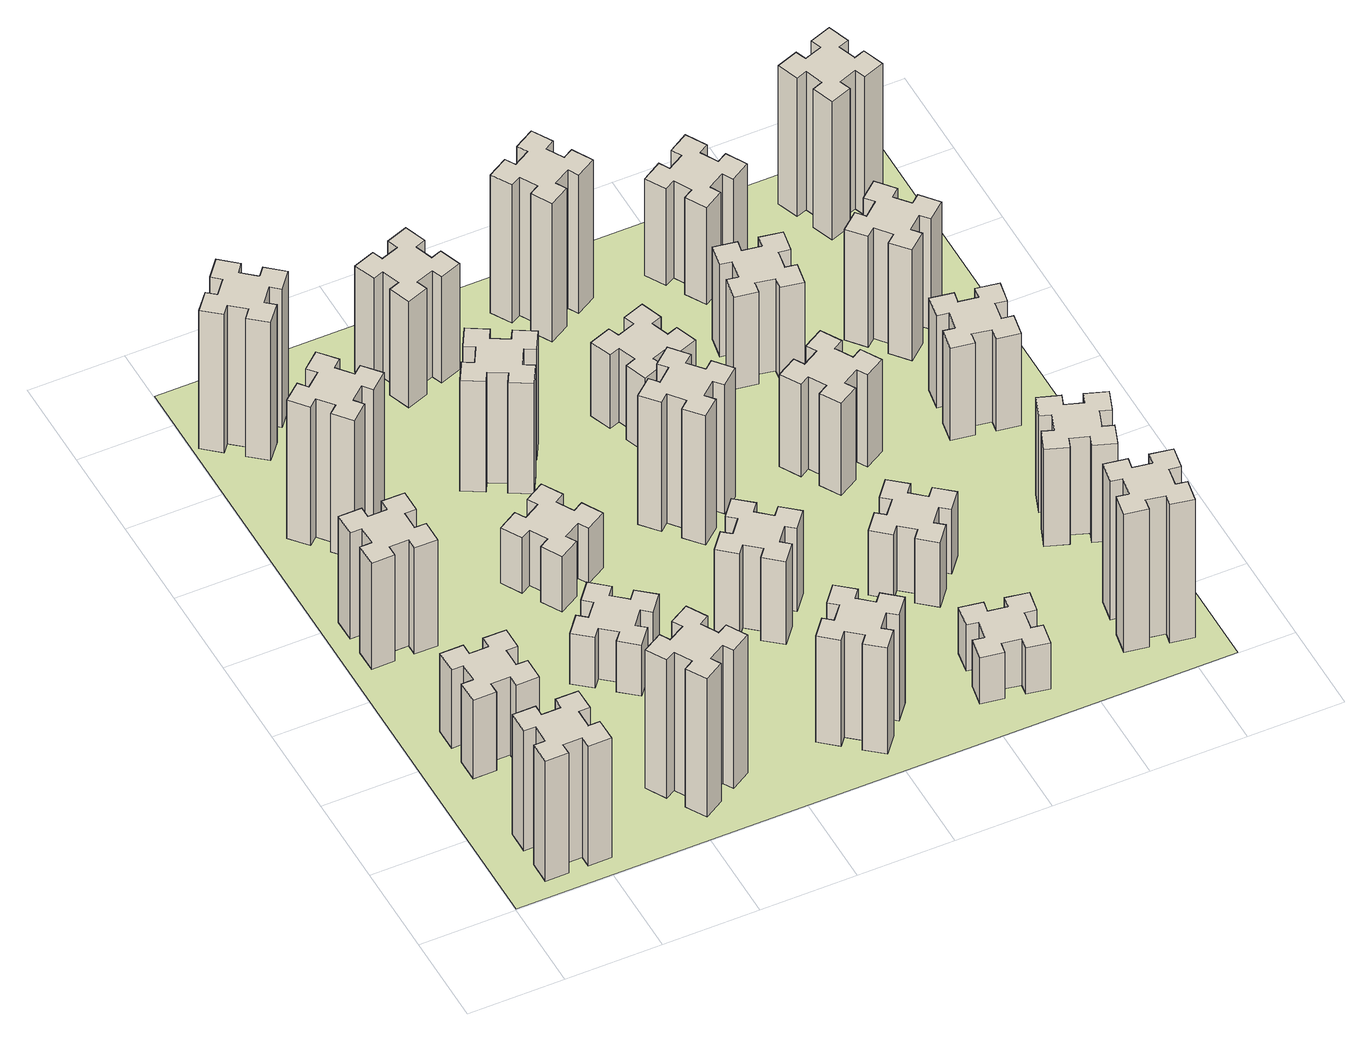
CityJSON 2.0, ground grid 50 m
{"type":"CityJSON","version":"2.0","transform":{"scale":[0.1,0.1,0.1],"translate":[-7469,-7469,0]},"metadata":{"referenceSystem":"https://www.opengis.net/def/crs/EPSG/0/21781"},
"CityObjects":{
"building1":{"type":"Building","attributes":{"class":"1000","function":"1000","usage":"1000","yearOfConstruction":2016,"roofType":"1000","measuredHeight":78,"storeysAboveGround":30,"storeysBelowGround":0},"geometry":[{"type":"Solid","lod":"1","boundaries":[[[[0,1,2,3,4,5,6,7,8,9,10,11,12,13,14,15,16,17,18,19]],[[17,16,20,21]],[[16,15,22,20]],[[15,14,23,22]],[[14,13,24,23]],[[13,12,25,24]],[[12,11,26,25]],[[11,10,27,26]],[[10,9,28,27]],[[9,8,29,28]],[[8,7,30,29]],[[7,6,31,30]],[[6,5,32,31]],[[5,4,33,32]],[[4,3,34,33]],[[3,2,35,34]],[[2,1,36,35]],[[1,0,37,36]],[[0,19,38,37]],[[19,18,39,38]],[[18,17,21,39]],[[24,25,26,27,28,29,30,31,32,33,34,35,36,37,38,39,21,20,22,23]]]]}]},
"building2":{"type":"Building","attributes":{"class":"1000","function":"1000","usage":"1000","yearOfConstruction":2016,"roofType":"1000","measuredHeight":51,"storeysAboveGround":30,"storeysBelowGround":0},"geometry":[{"type":"Solid","lod":"1","boundaries":[[[[40,41,42,43,44,45,46,47,48,49,50,51,52,53,54,55,56,57,58,59]],[[57,56,60,61]],[[56,55,62,60]],[[55,54,63,62]],[[54,53,64,63]],[[53,52,65,64]],[[52,51,66,65]],[[51,50,67,66]],[[50,49,68,67]],[[49,48,69,68]],[[48,47,70,69]],[[47,46,71,70]],[[46,45,72,71]],[[45,44,73,72]],[[44,43,74,73]],[[43,42,75,74]],[[42,41,76,75]],[[41,40,77,76]],[[40,59,78,77]],[[59,58,79,78]],[[58,57,61,79]],[[64,65,66,67,68,69,70,71,72,73,74,75,76,77,78,79,61,60,62,63]]]]}]},
"building3":{"type":"Building","attributes":{"class":"1000","function":"1000","usage":"1000","yearOfConstruction":2016,"roofType":"1000","measuredHeight":69,"storeysAboveGround":30,"storeysBelowGround":0},"geometry":[{"type":"Solid","lod":"1","boundaries":[[[[80,81,82,83,84,85,86,87,88,89,90,91,92,93,94,95,96,97,98,99]],[[97,96,100,101]],[[96,95,102,100]],[[95,94,103,102]],[[94,93,104,103]],[[93,92,105,104]],[[92,91,106,105]],[[91,90,107,106]],[[90,89,108,107]],[[89,88,109,108]],[[88,87,110,109]],[[87,86,111,110]],[[86,85,112,111]],[[85,84,113,112]],[[84,83,114,113]],[[83,82,115,114]],[[82,81,116,115]],[[81,80,117,116]],[[80,99,118,117]],[[99,98,119,118]],[[98,97,101,119]],[[104,105,106,107,108,109,110,111,112,113,114,115,116,117,118,119,101,100,102,103]]]]}]},
"building4":{"type":"Building","attributes":{"class":"1000","function":"1000","usage":"1000","yearOfConstruction":2016,"roofType":"1000","measuredHeight":90,"storeysAboveGround":30,"storeysBelowGround":0},"geometry":[{"type":"Solid","lod":"1","boundaries":[[[[120,121,122,123,124,125,126,127,128,129,130,131,132,133,134,135,136,137,138,139]],[[137,136,140,141]],[[136,135,142,140]],[[135,134,143,142]],[[134,133,144,143]],[[133,132,145,144]],[[132,131,146,145]],[[131,130,147,146]],[[130,129,148,147]],[[129,128,149,148]],[[128,127,150,149]],[[127,126,151,150]],[[126,125,152,151]],[[125,124,153,152]],[[124,123,154,153]],[[123,122,155,154]],[[122,121,156,155]],[[121,120,157,156]],[[120,139,158,157]],[[139,138,159,158]],[[138,137,141,159]],[[144,145,146,147,148,149,150,151,152,153,154,155,156,157,158,159,141,140,142,143]]]]}]},
"building5":{"type":"Building","attributes":{"class":"1000","function":"1000","usage":"1000","yearOfConstruction":2016,"roofType":"1000","measuredHeight":90,"storeysAboveGround":30,"storeysBelowGround":0},"geometry":[{"type":"Solid","lod":"1","boundaries":[[[[160,161,162,163,164,165,166,167,168,169,170,171,172,173,174,175,176,177,178,179]],[[177,176,180,181]],[[176,175,182,180]],[[175,174,183,182]],[[174,173,184,183]],[[173,172,185,184]],[[172,171,186,185]],[[171,170,187,186]],[[170,169,188,187]],[[169,168,189,188]],[[168,167,190,189]],[[167,166,191,190]],[[166,165,192,191]],[[165,164,193,192]],[[164,163,194,193]],[[163,162,195,194]],[[162,161,196,195]],[[161,160,197,196]],[[160,179,198,197]],[[179,178,199,198]],[[178,177,181,199]],[[184,185,186,187,188,189,190,191,192,193,194,195,196,197,198,199,181,180,182,183]]]]}]},
"building6":{"type":"Building","attributes":{"class":"1000","function":"1000","usage":"1000","yearOfConstruction":2016,"roofType":"1000","measuredHeight":90,"storeysAboveGround":30,"storeysBelowGround":0},"geometry":[{"type":"Solid","lod":"1","boundaries":[[[[200,201,202,203,204,205,206,207,208,209,210,211,212,213,214,215,216,217,218,219]],[[217,216,220,221]],[[216,215,222,220]],[[215,214,223,222]],[[214,213,224,223]],[[213,212,225,224]],[[212,211,226,225]],[[211,210,227,226]],[[210,209,228,227]],[[209,208,229,228]],[[208,207,230,229]],[[207,206,231,230]],[[206,205,232,231]],[[205,204,233,232]],[[204,203,234,233]],[[203,202,235,234]],[[202,201,236,235]],[[201,200,237,236]],[[200,219,238,237]],[[219,218,239,238]],[[218,217,221,239]],[[224,225,226,227,228,229,230,231,232,233,234,235,236,237,238,239,221,220,222,223]]]]}]},
"building7":{"type":"Building","attributes":{"class":"1000","function":"1000","usage":"1000","yearOfConstruction":2016,"roofType":"1000","measuredHeight":33,"storeysAboveGround":30,"storeysBelowGround":0},"geometry":[{"type":"Solid","lod":"1","boundaries":[[[[240,241,242,243,244,245,246,247,248,249,250,251,252,253,254,255,256,257,258,259]],[[257,256,260,261]],[[256,255,262,260]],[[255,254,263,262]],[[254,253,264,263]],[[253,252,265,264]],[[252,251,266,265]],[[251,250,267,266]],[[250,249,268,267]],[[249,248,269,268]],[[248,247,270,269]],[[247,246,271,270]],[[246,245,272,271]],[[245,244,273,272]],[[244,243,274,273]],[[243,242,275,274]],[[242,241,276,275]],[[241,240,277,276]],[[240,259,278,277]],[[259,258,279,278]],[[258,257,261,279]],[[264,265,266,267,268,269,270,271,272,273,274,275,276,277,278,279,261,260,262,263]]]]}]},
"building8":{"type":"Building","attributes":{"class":"1000","function":"1000","usage":"1000","yearOfConstruction":2016,"roofType":"1000","measuredHeight":36,"storeysAboveGround":30,"storeysBelowGround":0},"geometry":[{"type":"Solid","lod":"1","boundaries":[[[[280,281,282,283,284,285,286,287,288,289,290,291,292,293,294,295,296,297,298,299]],[[297,296,300,301]],[[296,295,302,300]],[[295,294,303,302]],[[294,293,304,303]],[[293,292,305,304]],[[292,291,306,305]],[[291,290,307,306]],[[290,289,308,307]],[[289,288,309,308]],[[288,287,310,309]],[[287,286,311,310]],[[286,285,312,311]],[[285,284,313,312]],[[284,283,314,313]],[[283,282,315,314]],[[282,281,316,315]],[[281,280,317,316]],[[280,299,318,317]],[[299,298,319,318]],[[298,297,301,319]],[[304,305,306,307,308,309,310,311,312,313,314,315,316,317,318,319,301,300,302,303]]]]}]},
"building9":{"type":"Building","attributes":{"class":"1000","function":"1000","usage":"1000","yearOfConstruction":2016,"roofType":"1000","measuredHeight":72,"storeysAboveGround":30,"storeysBelowGround":0},"geometry":[{"type":"Solid","lod":"1","boundaries":[[[[320,321,322,323,324,325,326,327,328,329,330,331,332,333,334,335,336,337,338,339]],[[337,336,340,341]],[[336,335,342,340]],[[335,334,343,342]],[[334,333,344,343]],[[333,332,345,344]],[[332,331,346,345]],[[331,330,347,346]],[[330,329,348,347]],[[329,328,349,348]],[[328,327,350,349]],[[327,326,351,350]],[[326,325,352,351]],[[325,324,353,352]],[[324,323,354,353]],[[323,322,355,354]],[[322,321,356,355]],[[321,320,357,356]],[[320,339,358,357]],[[339,338,359,358]],[[338,337,341,359]],[[344,345,346,347,348,349,350,351,352,353,354,355,356,357,358,359,341,340,342,343]]]]}]},
"building10":{"type":"Building","attributes":{"class":"1000","function":"1000","usage":"1000","yearOfConstruction":2016,"roofType":"1000","measuredHeight":69,"storeysAboveGround":30,"storeysBelowGround":0},"geometry":[{"type":"Solid","lod":"1","boundaries":[[[[360,361,362,363,364,365,366,367,368,369,370,371,372,373,374,375,376,377,378,379]],[[377,376,380,381]],[[376,375,382,380]],[[375,374,383,382]],[[374,373,384,383]],[[373,372,385,384]],[[372,371,386,385]],[[371,370,387,386]],[[370,369,388,387]],[[369,368,389,388]],[[368,367,390,389]],[[367,366,391,390]],[[366,365,392,391]],[[365,364,393,392]],[[364,363,394,393]],[[363,362,395,394]],[[362,361,396,395]],[[361,360,397,396]],[[360,379,398,397]],[[379,378,399,398]],[[378,377,381,399]],[[384,385,386,387,388,389,390,391,392,393,394,395,396,397,398,399,381,380,382,383]]]]}]},
"building11":{"type":"Building","attributes":{"class":"1000","function":"1000","usage":"1000","yearOfConstruction":2016,"roofType":"1000","measuredHeight":69,"storeysAboveGround":30,"storeysBelowGround":0},"geometry":[{"type":"Solid","lod":"1","boundaries":[[[[400,401,402,403,404,405,406,407,408,409,410,411,412,413,414,415,416,417,418,419]],[[417,416,420,421]],[[416,415,422,420]],[[415,414,423,422]],[[414,413,424,423]],[[413,412,425,424]],[[412,411,426,425]],[[411,410,427,426]],[[410,409,428,427]],[[409,408,429,428]],[[408,407,430,429]],[[407,406,431,430]],[[406,405,432,431]],[[405,404,433,432]],[[404,403,434,433]],[[403,402,435,434]],[[402,401,436,435]],[[401,400,437,436]],[[400,419,438,437]],[[419,418,439,438]],[[418,417,421,439]],[[424,425,426,427,428,429,430,431,432,433,434,435,436,437,438,439,421,420,422,423]]]]}]},
"building12":{"type":"Building","attributes":{"class":"1000","function":"1000","usage":"1000","yearOfConstruction":2016,"roofType":"1000","measuredHeight":54,"storeysAboveGround":30,"storeysBelowGround":0},"geometry":[{"type":"Solid","lod":"1","boundaries":[[[[440,441,442,443,444,445,446,447,448,449,450,451,452,453,454,455,456,457,458,459]],[[457,456,460,461]],[[456,455,462,460]],[[455,454,463,462]],[[454,453,464,463]],[[453,452,465,464]],[[452,451,466,465]],[[451,450,467,466]],[[450,449,468,467]],[[449,448,469,468]],[[448,447,470,469]],[[447,446,471,470]],[[446,445,472,471]],[[445,444,473,472]],[[444,443,474,473]],[[443,442,475,474]],[[442,441,476,475]],[[441,440,477,476]],[[440,459,478,477]],[[459,458,479,478]],[[458,457,461,479]],[[464,465,466,467,468,469,470,471,472,473,474,475,476,477,478,479,461,460,462,463]]]]}]},
"building13":{"type":"Building","attributes":{"class":"1000","function":"1000","usage":"1000","yearOfConstruction":2016,"roofType":"1000","measuredHeight":84,"storeysAboveGround":30,"storeysBelowGround":0},"geometry":[{"type":"Solid","lod":"1","boundaries":[[[[480,481,482,483,484,485,486,487,488,489,490,491,492,493,494,495,496,497,498,499]],[[497,496,500,501]],[[496,495,502,500]],[[495,494,503,502]],[[494,493,504,503]],[[493,492,505,504]],[[492,491,506,505]],[[491,490,507,506]],[[490,489,508,507]],[[489,488,509,508]],[[488,487,510,509]],[[487,486,511,510]],[[486,485,512,511]],[[485,484,513,512]],[[484,483,514,513]],[[483,482,515,514]],[[482,481,516,515]],[[481,480,517,516]],[[480,499,518,517]],[[499,498,519,518]],[[498,497,501,519]],[[504,505,506,507,508,509,510,511,512,513,514,515,516,517,518,519,501,500,502,503]]]]}]},
"building14":{"type":"Building","attributes":{"class":"1000","function":"1000","usage":"1000","yearOfConstruction":2016,"roofType":"1000","measuredHeight":48,"storeysAboveGround":30,"storeysBelowGround":0},"geometry":[{"type":"Solid","lod":"1","boundaries":[[[[520,521,522,523,524,525,526,527,528,529,530,531,532,533,534,535,536,537,538,539]],[[537,536,540,541]],[[536,535,542,540]],[[535,534,543,542]],[[534,533,544,543]],[[533,532,545,544]],[[532,531,546,545]],[[531,530,547,546]],[[530,529,548,547]],[[529,528,549,548]],[[528,527,550,549]],[[527,526,551,550]],[[526,525,552,551]],[[525,524,553,552]],[[524,523,554,553]],[[523,522,555,554]],[[522,521,556,555]],[[521,520,557,556]],[[520,539,558,557]],[[539,538,559,558]],[[538,537,541,559]],[[544,545,546,547,548,549,550,551,552,553,554,555,556,557,558,559,541,540,542,543]]]]}]},
"building15":{"type":"Building","attributes":{"class":"1000","function":"1000","usage":"1000","yearOfConstruction":2016,"roofType":"1000","measuredHeight":30,"storeysAboveGround":30,"storeysBelowGround":0},"geometry":[{"type":"Solid","lod":"1","boundaries":[[[[560,561,562,563,564,565,566,567,568,569,570,571,572,573,574,575,576,577,578,579]],[[577,576,580,581]],[[576,575,582,580]],[[575,574,583,582]],[[574,573,584,583]],[[573,572,585,584]],[[572,571,586,585]],[[571,570,587,586]],[[570,569,588,587]],[[569,568,589,588]],[[568,567,590,589]],[[567,566,591,590]],[[566,565,592,591]],[[565,564,593,592]],[[564,563,594,593]],[[563,562,595,594]],[[562,561,596,595]],[[561,560,597,596]],[[560,579,598,597]],[[579,578,599,598]],[[578,577,581,599]],[[584,585,586,587,588,589,590,591,592,593,594,595,596,597,598,599,581,580,582,583]]]]}]},
"building16":{"type":"Building","attributes":{"class":"1000","function":"1000","usage":"1000","yearOfConstruction":2016,"roofType":"1000","measuredHeight":90,"storeysAboveGround":30,"storeysBelowGround":0},"geometry":[{"type":"Solid","lod":"1","boundaries":[[[[600,601,602,603,604,605,606,607,608,609,610,611,612,613,614,615,616,617,618,619]],[[617,616,620,621]],[[616,615,622,620]],[[615,614,623,622]],[[614,613,624,623]],[[613,612,625,624]],[[612,611,626,625]],[[611,610,627,626]],[[610,609,628,627]],[[609,608,629,628]],[[608,607,630,629]],[[607,606,631,630]],[[606,605,632,631]],[[605,604,633,632]],[[604,603,634,633]],[[603,602,635,634]],[[602,601,636,635]],[[601,600,637,636]],[[600,619,638,637]],[[619,618,639,638]],[[618,617,621,639]],[[624,625,626,627,628,629,630,631,632,633,634,635,636,637,638,639,621,620,622,623]]]]}]},
"building17":{"type":"Building","attributes":{"class":"1000","function":"1000","usage":"1000","yearOfConstruction":2016,"roofType":"1000","measuredHeight":42,"storeysAboveGround":30,"storeysBelowGround":0},"geometry":[{"type":"Solid","lod":"1","boundaries":[[[[640,641,642,643,644,645,646,647,648,649,650,651,652,653,654,655,656,657,658,659]],[[657,656,660,661]],[[656,655,662,660]],[[655,654,663,662]],[[654,653,664,663]],[[653,652,665,664]],[[652,651,666,665]],[[651,650,667,666]],[[650,649,668,667]],[[649,648,669,668]],[[648,647,670,669]],[[647,646,671,670]],[[646,645,672,671]],[[645,644,673,672]],[[644,643,674,673]],[[643,642,675,674]],[[642,641,676,675]],[[641,640,677,676]],[[640,659,678,677]],[[659,658,679,678]],[[658,657,661,679]],[[664,665,666,667,668,669,670,671,672,673,674,675,676,677,678,679,661,660,662,663]]]]}]},
"building18":{"type":"Building","attributes":{"class":"1000","function":"1000","usage":"1000","yearOfConstruction":2016,"roofType":"1000","measuredHeight":60,"storeysAboveGround":30,"storeysBelowGround":0},"geometry":[{"type":"Solid","lod":"1","boundaries":[[[[680,681,682,683,684,685,686,687,688,689,690,691,692,693,694,695,696,697,698,699]],[[697,696,700,701]],[[696,695,702,700]],[[695,694,703,702]],[[694,693,704,703]],[[693,692,705,704]],[[692,691,706,705]],[[691,690,707,706]],[[690,689,708,707]],[[689,688,709,708]],[[688,687,710,709]],[[687,686,711,710]],[[686,685,712,711]],[[685,684,713,712]],[[684,683,714,713]],[[683,682,715,714]],[[682,681,716,715]],[[681,680,717,716]],[[680,699,718,717]],[[699,698,719,718]],[[698,697,701,719]],[[704,705,706,707,708,709,710,711,712,713,714,715,716,717,718,719,701,700,702,703]]]]}]},
"building19":{"type":"Building","attributes":{"class":"1000","function":"1000","usage":"1000","yearOfConstruction":2016,"roofType":"1000","measuredHeight":60,"storeysAboveGround":30,"storeysBelowGround":0},"geometry":[{"type":"Solid","lod":"1","boundaries":[[[[720,721,722,723,724,725,726,727,728,729,730,731,732,733,734,735,736,737,738,739]],[[737,736,740,741]],[[736,735,742,740]],[[735,734,743,742]],[[734,733,744,743]],[[733,732,745,744]],[[732,731,746,745]],[[731,730,747,746]],[[730,729,748,747]],[[729,728,749,748]],[[728,727,750,749]],[[727,726,751,750]],[[726,725,752,751]],[[725,724,753,752]],[[724,723,754,753]],[[723,722,755,754]],[[722,721,756,755]],[[721,720,757,756]],[[720,739,758,757]],[[739,738,759,758]],[[738,737,741,759]],[[744,745,746,747,748,749,750,751,752,753,754,755,756,757,758,759,741,740,742,743]]]]}]},
"building20":{"type":"Building","attributes":{"class":"1000","function":"1000","usage":"1000","yearOfConstruction":2016,"roofType":"1000","measuredHeight":90,"storeysAboveGround":30,"storeysBelowGround":0},"geometry":[{"type":"Solid","lod":"1","boundaries":[[[[760,761,762,763,764,765,766,767,768,769,770,771,772,773,774,775,776,777,778,779]],[[777,776,780,781]],[[776,775,782,780]],[[775,774,783,782]],[[774,773,784,783]],[[773,772,785,784]],[[772,771,786,785]],[[771,770,787,786]],[[770,769,788,787]],[[769,768,789,788]],[[768,767,790,789]],[[767,766,791,790]],[[766,765,792,791]],[[765,764,793,792]],[[764,763,794,793]],[[763,762,795,794]],[[762,761,796,795]],[[761,760,797,796]],[[760,779,798,797]],[[779,778,799,798]],[[778,777,781,799]],[[784,785,786,787,788,789,790,791,792,793,794,795,796,797,798,799,781,780,782,783]]]]}]},
"building21":{"type":"Building","attributes":{"class":"1000","function":"1000","usage":"1000","yearOfConstruction":2016,"roofType":"1000","measuredHeight":63,"storeysAboveGround":30,"storeysBelowGround":0},"geometry":[{"type":"Solid","lod":"1","boundaries":[[[[800,801,802,803,804,805,806,807,808,809,810,811,812,813,814,815,816,817,818,819]],[[817,816,820,821]],[[816,815,822,820]],[[815,814,823,822]],[[814,813,824,823]],[[813,812,825,824]],[[812,811,826,825]],[[811,810,827,826]],[[810,809,828,827]],[[809,808,829,828]],[[808,807,830,829]],[[807,806,831,830]],[[806,805,832,831]],[[805,804,833,832]],[[804,803,834,833]],[[803,802,835,834]],[[802,801,836,835]],[[801,800,837,836]],[[800,819,838,837]],[[819,818,839,838]],[[818,817,821,839]],[[824,825,826,827,828,829,830,831,832,833,834,835,836,837,838,839,821,820,822,823]]]]}]},
"building22":{"type":"Building","attributes":{"class":"1000","function":"1000","usage":"1000","yearOfConstruction":2016,"roofType":"1000","measuredHeight":63,"storeysAboveGround":30,"storeysBelowGround":0},"geometry":[{"type":"Solid","lod":"1","boundaries":[[[[840,841,842,843,844,845,846,847,848,849,850,851,852,853,854,855,856,857,858,859]],[[857,856,860,861]],[[856,855,862,860]],[[855,854,863,862]],[[854,853,864,863]],[[853,852,865,864]],[[852,851,866,865]],[[851,850,867,866]],[[850,849,868,867]],[[849,848,869,868]],[[848,847,870,869]],[[847,846,871,870]],[[846,845,872,871]],[[845,844,873,872]],[[844,843,874,873]],[[843,842,875,874]],[[842,841,876,875]],[[841,840,877,876]],[[840,859,878,877]],[[859,858,879,878]],[[858,857,861,879]],[[864,865,866,867,868,869,870,871,872,873,874,875,876,877,878,879,861,860,862,863]]]]}]},
"building23":{"type":"Building","attributes":{"class":"1000","function":"1000","usage":"1000","yearOfConstruction":2016,"roofType":"1000","measuredHeight":60,"storeysAboveGround":30,"storeysBelowGround":0},"geometry":[{"type":"Solid","lod":"1","boundaries":[[[[880,881,882,883,884,885,886,887,888,889,890,891,892,893,894,895,896,897,898,899]],[[897,896,900,901]],[[896,895,902,900]],[[895,894,903,902]],[[894,893,904,903]],[[893,892,905,904]],[[892,891,906,905]],[[891,890,907,906]],[[890,889,908,907]],[[889,888,909,908]],[[888,887,910,909]],[[887,886,911,910]],[[886,885,912,911]],[[885,884,913,912]],[[884,883,914,913]],[[883,882,915,914]],[[882,881,916,915]],[[881,880,917,916]],[[880,899,918,917]],[[899,898,919,918]],[[898,897,901,919]],[[904,905,906,907,908,909,910,911,912,913,914,915,916,917,918,919,901,900,902,903]]]]}]},
"building24":{"type":"Building","attributes":{"class":"1000","function":"1000","usage":"1000","yearOfConstruction":2016,"roofType":"1000","measuredHeight":72,"storeysAboveGround":30,"storeysBelowGround":0},"geometry":[{"type":"Solid","lod":"1","boundaries":[[[[920,921,922,923,924,925,926,927,928,929,930,931,932,933,934,935,936,937,938,939]],[[937,936,940,941]],[[936,935,942,940]],[[935,934,943,942]],[[934,933,944,943]],[[933,932,945,944]],[[932,931,946,945]],[[931,930,947,946]],[[930,929,948,947]],[[929,928,949,948]],[[928,927,950,949]],[[927,926,951,950]],[[926,925,952,951]],[[925,924,953,952]],[[924,923,954,953]],[[923,922,955,954]],[[922,921,956,955]],[[921,920,957,956]],[[920,939,958,957]],[[939,938,959,958]],[[938,937,941,959]],[[944,945,946,947,948,949,950,951,952,953,954,955,956,957,958,959,941,940,942,943]]]]}]},
"building25":{"type":"Building","attributes":{"class":"1000","function":"1000","usage":"1000","yearOfConstruction":2016,"roofType":"1000","measuredHeight":90,"storeysAboveGround":30,"storeysBelowGround":0},"geometry":[{"type":"Solid","lod":"1","boundaries":[[[[960,961,962,963,964,965,966,967,968,969,970,971,972,973,974,975,976,977,978,979]],[[977,976,980,981]],[[976,975,982,980]],[[975,974,983,982]],[[974,973,984,983]],[[973,972,985,984]],[[972,971,986,985]],[[971,970,987,986]],[[970,969,988,987]],[[969,968,989,988]],[[968,967,990,989]],[[967,966,991,990]],[[966,965,992,991]],[[965,964,993,992]],[[964,963,994,993]],[[963,962,995,994]],[[962,961,996,995]],[[961,960,997,996]],[[960,979,998,997]],[[979,978,999,998]],[[978,977,981,999]],[[984,985,986,987,988,989,990,991,992,993,994,995,996,997,998,999,981,980,982,983]]]]}]},
"landuse1":{"type":"LandUse","attributes":{"name":"plot1","function":"1010"},"geometry":[{"type":"MultiSurface","lod":"1","boundaries":[[[1000,1001,1002,1003]]]}]}
},
"vertices":[
[265,325,0],[265,225,0],[205,225,0],[205,105,0],[325,105,0],[325,165,0],[425,165,0],[425,105,0],[545,105,0],[545,225,0],[485,225,0],[485,325,0],[545,325,0],[545,445,0],[425,445,0],[425,385,0],[325,385,0],[325,445,0],[205,445,0],[205,325,0],[325,385,780],[325,445,780],[425,385,780],[425,445,780],[545,445,780],[545,325,780],[485,325,780],[485,225,780],[545,225,780],[545,105,780],[425,105,780],[425,165,780],[325,165,780],[325,105,780],[205,105,780],[205,225,780],[265,225,780],[265,325,780],[205,325,780],[205,445,780],
[265,1065,0],[265,965,0],[205,965,0],[205,845,0],[325,845,0],[325,905,0],[425,905,0],[425,845,0],[545,845,0],[545,965,0],[485,965,0],[485,1065,0],[545,1065,0],[545,1185,0],[425,1185,0],[425,1125,0],[325,1125,0],[325,1185,0],[205,1185,0],[205,1065,0],[325,1125,510],[325,1185,510],[425,1125,510],[425,1185,510],[545,1185,510],[545,1065,510],[485,1065,510],[485,965,510],[545,965,510],[545,845,510],[425,845,510],[425,905,510],[325,905,510],[325,845,510],[205,845,510],[205,965,510],[265,965,510],[265,1065,510],[205,1065,510],[205,1185,510],
[325,1965,0],[225,1965,0],[225,2025,0],[105,2025,0],[105,1905,0],[165,1905,0],[165,1805,0],[105,1805,0],[105,1685,0],[225,1685,0],[225,1745,0],[325,1745,0],[325,1685,0],[445,1685,0],[445,1805,0],[385,1805,0],[385,1905,0],[445,1905,0],[445,2025,0],[325,2025,0],[385,1905,690],[445,1905,690],[385,1805,690],[445,1805,690],[445,1685,690],[325,1685,690],[325,1745,690],[225,1745,690],[225,1685,690],[105,1685,690],[105,1805,690],[165,1805,690],[165,1905,690],[105,1905,690],[105,2025,690],[225,2025,690],[225,1965,690],[325,1965,690],[325,2025,690],[445,2025,690],
[492,2628,0],[427,2704,0],[473,2743,0],[396,2835,0],[304,2758,0],[343,2712,0],[266,2647,0],[228,2693,0],[136,2616,0],[213,2524,0],[259,2563,0],[323,2486,0],[277,2448,0],[354,2356,0],[446,2433,0],[408,2479,0],[484,2543,0],[523,2497,0],[615,2574,0],[538,2666,0],[484,2543,900],[523,2497,900],[408,2479,900],[446,2433,900],[354,2356,900],[277,2448,900],[323,2486,900],[259,2563,900],[213,2524,900],[136,2616,900],[228,2693,900],[266,2647,900],[343,2712,900],[304,2758,900],[396,2835,900],[473,2743,900],[427,2704,900],[492,2628,900],[538,2666,900],[615,2574,900],
[1127,255,0],[1214,305,0],[1244,253,0],[1348,313,0],[1288,417,0],[1236,387,0],[1186,474,0],[1238,504,0],[1178,608,0],[1074,548,0],[1104,496,0],[1017,446,0],[987,498,0],[883,438,0],[943,334,0],[995,364,0],[1045,277,0],[993,247,0],[1053,143,0],[1157,203,0],[1045,277,900],[993,247,900],[995,364,900],[943,334,900],[883,438,900],[987,498,900],[1017,446,900],[1104,496,900],[1074,548,900],[1178,608,900],[1238,504,900],[1186,474,900],[1236,387,900],[1288,417,900],[1348,313,900],[1244,253,900],[1214,305,900],[1127,255,900],[1157,203,900],[1053,143,900],
[384,3387,0],[308,3452,0],[346,3498,0],[254,3575,0],[177,3483,0],[223,3444,0],[159,3368,0],[113,3406,0],[36,3314,0],[128,3237,0],[166,3283,0],[243,3219,0],[204,3173,0],[296,3096,0],[373,3188,0],[327,3226,0],[392,3303,0],[438,3264,0],[515,3356,0],[423,3433,0],[392,3303,900],[438,3264,900],[327,3226,900],[373,3188,900],[296,3096,900],[204,3173,900],[243,3219,900],[166,3283,900],[128,3237,900],[36,3314,900],[113,3406,900],[159,3368,900],[223,3444,900],[177,3483,900],[254,3575,900],[346,3498,900],[308,3452,900],[384,3387,900],[423,3433,900],[515,3356,900],
[1224,1267,0],[1148,1332,0],[1186,1378,0],[1094,1455,0],[1017,1363,0],[1063,1324,0],[999,1248,0],[953,1286,0],[876,1194,0],[968,1117,0],[1006,1163,0],[1083,1099,0],[1044,1053,0],[1136,976,0],[1213,1068,0],[1167,1106,0],[1232,1183,0],[1278,1144,0],[1355,1236,0],[1263,1313,0],[1232,1183,330],[1278,1144,330],[1167,1106,330],[1213,1068,330],[1136,976,330],[1044,1053,330],[1083,1099,330],[1006,1163,330],[968,1117,330],[876,1194,330],[953,1286,330],[999,1248,330],[1063,1324,330],[1017,1363,330],[1094,1455,330],[1186,1378,330],[1148,1332,330],[1224,1267,330],[1263,1313,330],[1355,1236,330],
[995,1844,0],[1045,1757,0],[993,1727,0],[1053,1623,0],[1157,1683,0],[1127,1735,0],[1214,1785,0],[1244,1733,0],[1348,1793,0],[1288,1897,0],[1236,1867,0],[1186,1954,0],[1238,1984,0],[1178,2088,0],[1074,2028,0],[1104,1976,0],[1017,1926,0],[987,1978,0],[883,1918,0],[943,1814,0],[1017,1926,360],[987,1978,360],[1104,1976,360],[1074,2028,360],[1178,2088,360],[1238,1984,360],[1186,1954,360],[1236,1867,360],[1288,1897,360],[1348,1793,360],[1244,1733,360],[1214,1785,360],[1127,1735,360],[1157,1683,360],[1053,1623,360],[993,1727,360],[1045,1757,360],[995,1844,360],[943,1814,360],[883,1918,360],
[1314,2666,0],[1227,2716,0],[1257,2768,0],[1153,2828,0],[1093,2724,0],[1145,2694,0],[1095,2607,0],[1043,2637,0],[983,2533,0],[1087,2473,0],[1117,2525,0],[1204,2475,0],[1174,2423,0],[1278,2363,0],[1338,2467,0],[1286,2497,0],[1336,2584,0],[1388,2554,0],[1448,2658,0],[1344,2718,0],[1336,2584,720],[1388,2554,720],[1286,2497,720],[1338,2467,720],[1278,2363,720],[1174,2423,720],[1204,2475,720],[1117,2525,720],[1087,2473,720],[983,2533,720],[1043,2637,720],[1095,2607,720],[1145,2694,720],[1093,2724,720],[1153,2828,720],[1257,2768,720],[1227,2716,720],[1314,2666,720],[1344,2718,720],[1448,2658,720],
[2064,427,0],[1988,492,0],[2026,538,0],[1934,615,0],[1857,523,0],[1903,484,0],[1839,408,0],[1793,446,0],[1716,354,0],[1808,277,0],[1846,323,0],[1923,259,0],[1884,213,0],[1976,136,0],[2053,228,0],[2007,266,0],[2072,343,0],[2118,304,0],[2195,396,0],[2103,473,0],[2072,343,690],[2118,304,690],[2007,266,690],[2053,228,690],[1976,136,690],[1884,213,690],[1923,259,690],[1846,323,690],[1808,277,690],[1716,354,690],[1793,446,690],[1839,408,690],[1903,484,690],[1857,523,690],[1934,615,690],[2026,538,690],[1988,492,690],[2064,427,690],[2103,473,690],[2195,396,690],
[1125,3456,0],[1031,3422,0],[1010,3478,0],[897,3437,0],[939,3324,0],[995,3345,0],[1029,3251,0],[973,3230,0],[1014,3117,0],[1127,3159,0],[1106,3215,0],[1200,3249,0],[1220,3193,0],[1333,3234,0],[1292,3347,0],[1236,3326,0],[1202,3420,0],[1258,3440,0],[1217,3553,0],[1104,3512,0],[1202,3420,690],[1258,3440,690],[1236,3326,690],[1292,3347,690],[1333,3234,690],[1220,3193,690],[1200,3249,690],[1106,3215,690],[1127,3159,690],[1014,3117,690],[973,3230,690],[1029,3251,690],[995,3345,690],[939,3324,690],[897,3437,690],[1010,3478,690],[1031,3422,690],[1125,3456,690],[1104,3512,690],[1217,3553,690],
[1746,1163,0],[1823,1099,0],[1784,1053,0],[1876,976,0],[1953,1068,0],[1907,1106,0],[1972,1183,0],[2018,1144,0],[2095,1236,0],[2003,1313,0],[1964,1267,0],[1888,1332,0],[1926,1378,0],[1834,1455,0],[1757,1363,0],[1803,1324,0],[1739,1248,0],[1693,1286,0],[1616,1194,0],[1708,1117,0],[1739,1248,540],[1693,1286,540],[1803,1324,540],[1757,1363,540],[1834,1455,540],[1926,1378,540],[1888,1332,540],[1964,1267,540],[2003,1313,540],[2095,1236,540],[2018,1144,540],[1972,1183,540],[1907,1106,540],[1953,1068,540],[1876,976,540],[1784,1053,540],[1823,1099,540],[1746,1163,540],[1708,1117,540],[1616,1194,540],
[1972,1988,0],[1907,2064,0],[1953,2103,0],[1876,2195,0],[1784,2118,0],[1823,2072,0],[1746,2007,0],[1708,2053,0],[1616,1976,0],[1693,1884,0],[1739,1923,0],[1803,1846,0],[1757,1808,0],[1834,1716,0],[1926,1793,0],[1888,1839,0],[1964,1903,0],[2003,1857,0],[2095,1934,0],[2018,2026,0],[1964,1903,840],[2003,1857,840],[1888,1839,840],[1926,1793,840],[1834,1716,840],[1757,1808,840],[1803,1846,840],[1739,1923,840],[1693,1884,840],[1616,1976,840],[1708,2053,840],[1746,2007,840],[1823,2072,840],[1784,2118,840],[1876,2195,840],[1953,2103,840],[1907,2064,840],[1972,1988,840],[2018,2026,840],[2095,1934,840],
[1946,2475,0],[2040,2509,0],[2060,2453,0],[2173,2494,0],[2132,2607,0],[2076,2586,0],[2042,2680,0],[2098,2700,0],[2057,2813,0],[1944,2772,0],[1965,2716,0],[1871,2682,0],[1850,2738,0],[1737,2697,0],[1779,2584,0],[1835,2605,0],[1869,2511,0],[1813,2490,0],[1854,2377,0],[1967,2419,0],[1869,2511,480],[1813,2490,480],[1835,2605,480],[1779,2584,480],[1737,2697,480],[1850,2738,480],[1871,2682,480],[1965,2716,480],[1944,2772,480],[2057,2813,480],[2098,2700,480],[2042,2680,480],[2076,2586,480],[2132,2607,480],[2173,2494,480],[2060,2453,480],[2040,2509,480],[1946,2475,480],[1967,2419,480],[1854,2377,480],
[2596,444,0],[2578,345,0],[2519,356,0],[2498,237,0],[2617,217,0],[2627,276,0],[2725,258,0],[2715,199,0],[2833,178,0],[2854,297,0],[2795,307,0],[2812,405,0],[2871,395,0],[2892,513,0],[2774,534,0],[2764,475,0],[2665,492,0],[2676,551,0],[2557,572,0],[2537,454,0],[2665,492,300],[2676,551,300],[2764,475,300],[2774,534,300],[2892,513,300],[2871,395,300],[2812,405,300],[2795,307,300],[2854,297,300],[2833,178,300],[2715,199,300],[2725,258,300],[2627,276,300],[2617,217,300],[2498,237,300],[2519,356,300],[2578,345,300],[2596,444,300],[2537,454,300],[2557,572,300],
[1844,3556,0],[1757,3506,0],[1727,3558,0],[1623,3498,0],[1683,3394,0],[1735,3424,0],[1785,3337,0],[1733,3307,0],[1793,3203,0],[1897,3263,0],[1867,3315,0],[1954,3365,0],[1984,3313,0],[2088,3373,0],[2028,3477,0],[1976,3447,0],[1926,3534,0],[1978,3564,0],[1918,3668,0],[1814,3608,0],[1926,3534,900],[1978,3564,900],[1976,3447,900],[2028,3477,900],[2088,3373,900],[1984,3313,900],[1954,3365,900],[1867,3315,900],[1897,3263,900],[1793,3203,900],[1733,3307,900],[1785,3337,900],[1735,3424,900],[1683,3394,900],[1623,3498,900],[1727,3558,900],[1757,3506,900],[1844,3556,900],[1814,3608,900],[1918,3668,900],
[2647,1006,0],[2712,1083,0],[2758,1044,0],[2835,1136,0],[2743,1213,0],[2704,1167,0],[2628,1232,0],[2666,1278,0],[2574,1355,0],[2497,1263,0],[2543,1224,0],[2479,1148,0],[2433,1186,0],[2356,1094,0],[2448,1017,0],[2486,1063,0],[2563,999,0],[2524,953,0],[2616,876,0],[2693,968,0],[2563,999,420],[2524,953,420],[2486,1063,420],[2448,1017,420],[2356,1094,420],[2433,1186,420],[2479,1148,420],[2543,1224,420],[2497,1263,420],[2574,1355,420],[2666,1278,420],[2628,1232,420],[2704,1167,420],[2743,1213,420],[2835,1136,420],[2758,1044,420],[2712,1083,420],[2647,1006,420],[2693,968,420],[2616,876,420],
[2475,1944,0],[2525,1857,0],[2473,1827,0],[2533,1723,0],[2637,1783,0],[2607,1835,0],[2694,1885,0],[2724,1833,0],[2828,1893,0],[2768,1997,0],[2716,1967,0],[2666,2054,0],[2718,2084,0],[2658,2188,0],[2554,2128,0],[2584,2076,0],[2497,2026,0],[2467,2078,0],[2363,2018,0],[2423,1914,0],[2497,2026,600],[2467,2078,600],[2584,2076,600],[2554,2128,600],[2658,2188,600],[2718,2084,600],[2666,2054,600],[2716,1967,600],[2768,1997,600],[2828,1893,600],[2724,1833,600],[2694,1885,600],[2607,1835,600],[2637,1783,600],[2533,1723,600],[2473,1827,600],[2525,1857,600],[2475,1944,600],[2423,1914,600],[2363,2018,600],
[2664,2795,0],[2565,2812,0],[2576,2871,0],[2457,2892,0],[2437,2774,0],[2496,2764,0],[2478,2665,0],[2419,2676,0],[2398,2557,0],[2517,2537,0],[2527,2596,0],[2625,2578,0],[2615,2519,0],[2733,2498,0],[2754,2617,0],[2695,2627,0],[2712,2725,0],[2771,2715,0],[2792,2833,0],[2674,2854,0],[2712,2725,600],[2771,2715,600],[2695,2627,600],[2754,2617,600],[2733,2498,600],[2615,2519,600],[2625,2578,600],[2527,2596,600],[2517,2537,600],[2398,2557,600],[2419,2676,600],[2478,2665,600],[2496,2764,600],[2437,2774,600],[2457,2892,600],[2576,2871,600],[2565,2812,600],[2664,2795,600],[2674,2854,600],[2792,2833,600],
[3504,475,0],[3405,492,0],[3416,551,0],[3297,572,0],[3277,454,0],[3336,444,0],[3318,345,0],[3259,356,0],[3238,237,0],[3357,217,0],[3367,276,0],[3465,258,0],[3455,199,0],[3573,178,0],[3594,297,0],[3535,307,0],[3552,405,0],[3611,395,0],[3632,513,0],[3514,534,0],[3552,405,900],[3611,395,900],[3535,307,900],[3594,297,900],[3573,178,900],[3455,199,900],[3465,258,900],[3367,276,900],[3357,217,900],[3238,237,900],[3259,356,900],[3318,345,900],[3336,444,900],[3277,454,900],[3297,572,900],[3416,551,900],[3405,492,900],[3504,475,900],[3514,534,900],[3632,513,900],
[2716,3347,0],[2666,3434,0],[2718,3464,0],[2658,3568,0],[2554,3508,0],[2584,3456,0],[2497,3406,0],[2467,3458,0],[2363,3398,0],[2423,3294,0],[2475,3324,0],[2525,3237,0],[2473,3207,0],[2533,3103,0],[2637,3163,0],[2607,3215,0],[2694,3265,0],[2724,3213,0],[2828,3273,0],[2768,3377,0],[2694,3265,630],[2724,3213,630],[2607,3215,630],[2637,3163,630],[2533,3103,630],[2473,3207,630],[2525,3237,630],[2475,3324,630],[2423,3294,630],[2363,3398,630],[2467,3458,630],[2497,3406,630],[2584,3456,630],[2554,3508,630],[2658,3568,630],[2718,3464,630],[2666,3434,630],[2716,3347,630],[2768,3377,630],[2828,3273,630],
[3351,1029,0],[3445,995,0],[3424,939,0],[3537,897,0],[3578,1010,0],[3522,1031,0],[3556,1125,0],[3612,1104,0],[3653,1217,0],[3540,1258,0],[3520,1202,0],[3426,1236,0],[3447,1292,0],[3334,1333,0],[3293,1220,0],[3349,1200,0],[3315,1106,0],[3259,1127,0],[3217,1014,0],[3330,973,0],[3315,1106,630],[3259,1127,630],[3349,1200,630],[3293,1220,630],[3334,1333,630],[3447,1292,630],[3426,1236,630],[3520,1202,630],[3540,1258,630],[3653,1217,630],[3612,1104,630],[3556,1125,630],[3522,1031,630],[3578,1010,630],[3537,897,630],[3424,939,630],[3445,995,630],[3351,1029,630],[3330,973,630],[3217,1014,630],
[3267,1856,0],[3365,1838,0],[3355,1779,0],[3473,1758,0],[3494,1877,0],[3435,1887,0],[3452,1985,0],[3511,1975,0],[3532,2093,0],[3414,2114,0],[3404,2055,0],[3305,2072,0],[3316,2131,0],[3197,2152,0],[3177,2034,0],[3236,2024,0],[3218,1925,0],[3159,1936,0],[3138,1817,0],[3257,1797,0],[3218,1925,600],[3159,1936,600],[3236,2024,600],[3177,2034,600],[3197,2152,600],[3316,2131,600],[3305,2072,600],[3404,2055,600],[3414,2114,600],[3532,2093,600],[3511,1975,600],[3452,1985,600],[3435,1887,600],[3494,1877,600],[3473,1758,600],[3355,1779,600],[3365,1838,600],[3267,1856,600],[3257,1797,600],[3138,1817,600],
[3119,2563,0],[3183,2486,0],[3137,2448,0],[3214,2356,0],[3306,2433,0],[3268,2479,0],[3344,2543,0],[3383,2497,0],[3475,2574,0],[3398,2666,0],[3352,2628,0],[3287,2704,0],[3333,2743,0],[3256,2835,0],[3164,2758,0],[3203,2712,0],[3126,2647,0],[3088,2693,0],[2996,2616,0],[3073,2524,0],[3126,2647,720],[3088,2693,720],[3203,2712,720],[3164,2758,720],[3256,2835,720],[3333,2743,720],[3287,2704,720],[3352,2628,720],[3398,2666,720],[3475,2574,720],[3383,2497,720],[3344,2543,720],[3268,2479,720],[3306,2433,720],[3214,2356,720],[3137,2448,720],[3183,2486,720],[3119,2563,720],[3073,2524,720],[2996,2616,720],
[3456,3426,0],[3422,3520,0],[3478,3540,0],[3437,3653,0],[3324,3612,0],[3345,3556,0],[3251,3522,0],[3230,3578,0],[3117,3537,0],[3159,3424,0],[3215,3445,0],[3249,3351,0],[3193,3330,0],[3234,3217,0],[3347,3259,0],[3326,3315,0],[3420,3349,0],[3440,3293,0],[3553,3334,0],[3512,3447,0],[3420,3349,900],[3440,3293,900],[3326,3315,900],[3347,3259,900],[3234,3217,900],[3193,3330,900],[3249,3351,900],[3215,3445,900],[3159,3424,900],[3117,3537,900],[3230,3578,900],[3251,3522,900],[3345,3556,900],[3324,3612,900],[3437,3653,900],[3478,3540,900],[3422,3520,900],[3456,3426,900],[3512,3447,900],[3553,3334,900],
[5,3705,0],[3705,3705,0],[3705,5,0],[5,5,0]
]}
